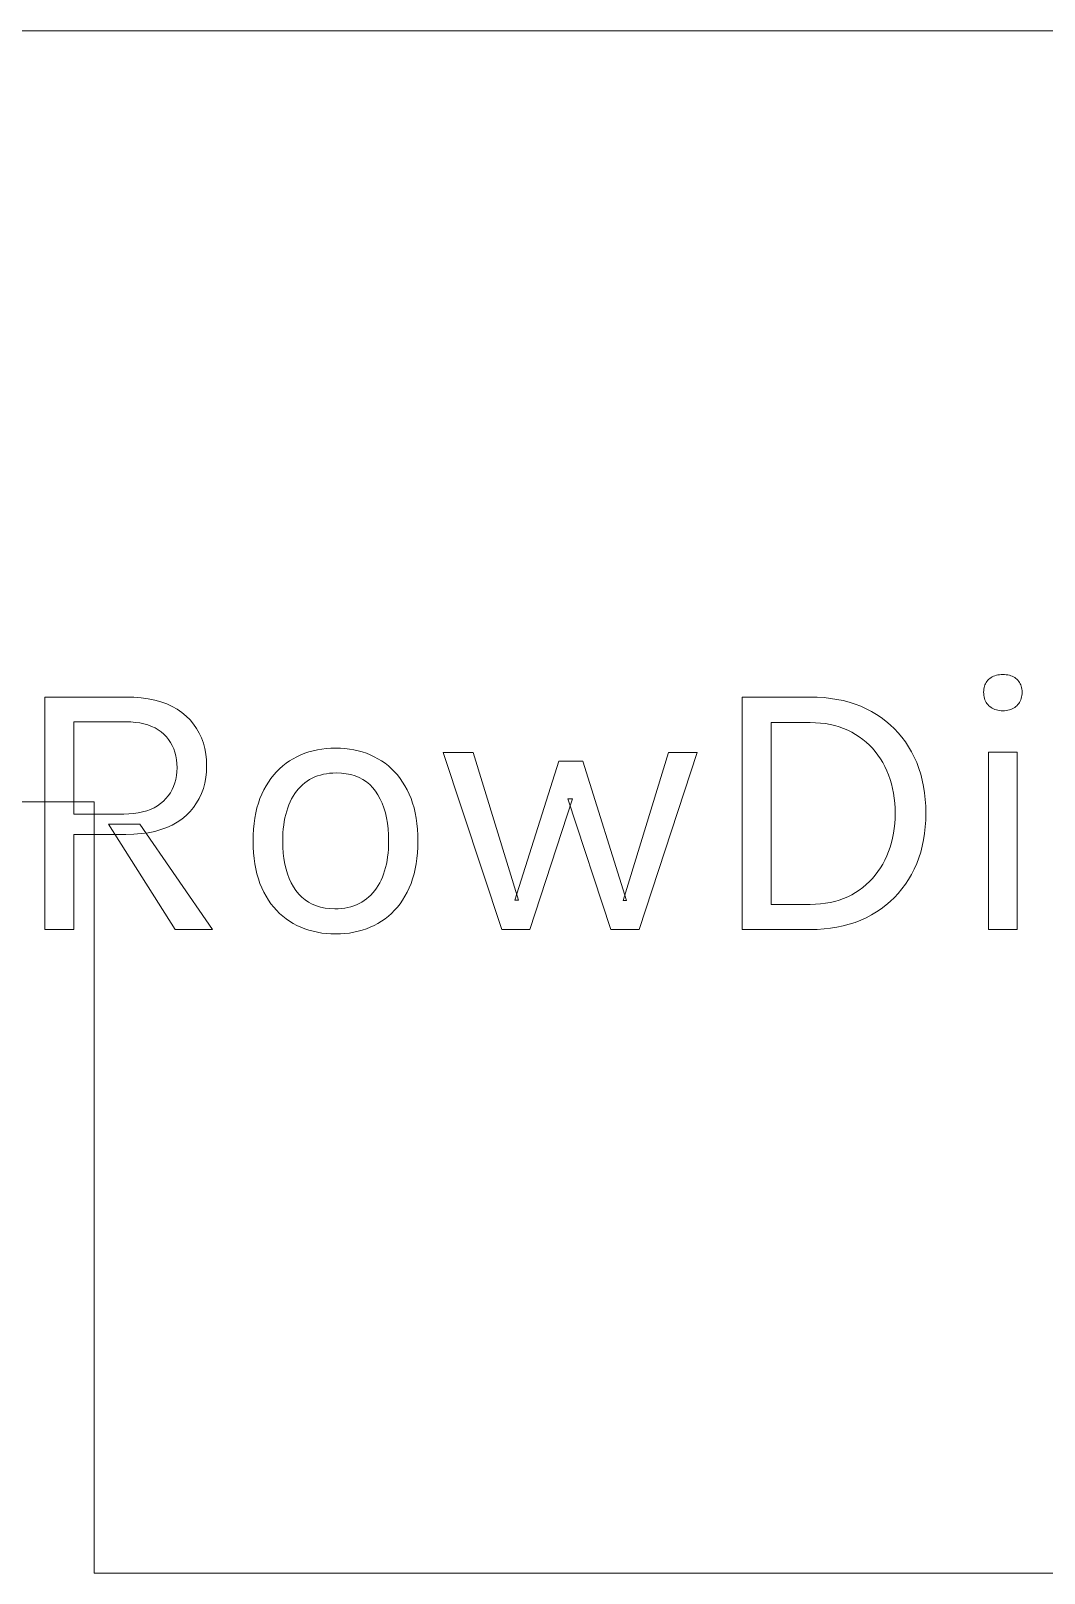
# Model space of a CAD drawing. Extents: x 3 to 513, y 3 to 383.
# Drawn here: x 294.5 to 327.3, y 297 to 347 of the extents above; entities that cross this region are included whole.
import ezdxf

# ---------------------------------------------------------------- set-up
doc = ezdxf.new("R2010")
doc.units = 0
doc.layers.get('0').update_dxf_attribs({"lineweight": 0})

msp = doc.modelspace()

# ---------------------------------------------------------------- linework, layer by layer
for p, q in [((435, 347), (225, 347)), ((325.5, 325.978), (325.535, 326.008)), ((325.535, 326.008), (325.572, 326.034)), ((325.572, 326.034), (325.612, 326.058)), ((325.612, 326.058), (325.654, 326.078)), ((325.654, 326.078), (325.698, 326.095)), ((325.698, 326.095), (325.745, 326.109)), ((325.745, 326.109), (325.794, 326.12)), ((325.794, 326.12), (325.846, 326.128)), ((325.846, 326.128), (325.9, 326.132)), ((325.9, 326.132), (325.956, 326.134)), ((325.956, 326.134), (325.956, 326.134)), ((325.956, 326.134), (326.012, 326.132)), ((326.012, 326.132), (326.066, 326.128)), ((326.066, 326.128), (326.118, 326.12)), ((326.118, 326.12), (326.167, 326.109)), ((326.167, 326.109), (326.214, 326.095)), ((326.214, 326.095), (326.258, 326.078)), ((326.258, 326.078), (326.3, 326.058)), ((326.3, 326.058), (326.34, 326.034)), ((326.34, 326.034), (326.377, 326.008)), ((326.377, 326.008), (326.412, 325.978)), ((325.332, 325.558), (325.334, 325.61)), ((325.334, 325.505), (325.332, 325.558)), ((325.332, 325.558), (325.332, 325.558)), ((325.334, 325.61), (325.339, 325.659)), ((325.339, 325.454), (325.334, 325.505)), ((325.339, 325.659), (325.347, 325.707)), ((325.347, 325.707), (325.359, 325.752)), ((325.359, 325.752), (325.374, 325.795)), ((325.374, 325.795), (325.392, 325.836)), ((325.392, 325.836), (325.414, 325.875)), ((325.414, 325.875), (325.44, 325.911)), ((325.44, 325.911), (325.468, 325.946)), ((325.468, 325.946), (325.5, 325.978)), ((326.412, 325.978), (326.444, 325.946)), ((326.444, 325.946), (326.472, 325.911)), ((326.472, 325.911), (326.498, 325.875)), ((326.498, 325.875), (326.52, 325.836)), ((326.52, 325.836), (326.538, 325.795)), ((326.538, 325.795), (326.553, 325.752)), ((326.553, 325.752), (326.565, 325.707)), ((326.565, 325.707), (326.573, 325.659)), ((326.573, 325.659), (326.578, 325.61)), ((326.578, 325.505), (326.573, 325.454)), ((326.578, 325.61), (326.58, 325.558)), ((326.58, 325.558), (326.578, 325.505)), ((326.58, 325.558), (326.58, 325.558)), ((294.906, 317.866), (294.906, 325.402)), ((294.906, 325.402), (297.534, 325.402)), ((297.534, 325.402), (297.786, 325.396)), ((297.786, 325.396), (298.025, 325.377)), ((298.025, 325.377), (298.252, 325.347)), ((298.252, 325.347), (298.466, 325.304)), ((298.466, 325.304), (298.667, 325.248)), ((298.667, 325.248), (298.856, 325.181)), ((298.856, 325.181), (299.033, 325.101)), ((299.033, 325.101), (299.197, 325.008)), ((299.197, 325.008), (299.348, 324.904)), ((317.508, 317.866), (317.508, 325.402)), ((317.508, 325.402), (319.716, 325.402)), ((319.716, 325.402), (319.941, 325.397)), ((319.941, 325.397), (320.16, 325.383)), ((320.16, 325.383), (320.373, 325.36)), ((320.373, 325.36), (320.58, 325.328)), ((320.58, 325.328), (320.781, 325.286)), ((320.781, 325.286), (320.976, 325.235)), ((320.976, 325.235), (321.165, 325.174)), ((321.165, 325.174), (321.348, 325.104)), ((321.348, 325.104), (321.525, 325.025)), ((321.525, 325.025), (321.696, 324.937)), ((325.347, 325.405), (325.339, 325.454)), ((325.359, 325.359), (325.347, 325.405)), ((325.374, 325.314), (325.359, 325.359)), ((325.392, 325.272), (325.374, 325.314)), ((325.414, 325.231), (325.392, 325.272)), ((325.44, 325.193), (325.414, 325.231)), ((325.468, 325.157), (325.44, 325.193)), ((325.5, 325.123), (325.468, 325.157)), ((325.535, 325.092), (325.5, 325.123)), ((325.572, 325.064), (325.535, 325.092)), ((325.612, 325.039), (325.572, 325.064)), ((325.654, 325.017), (325.612, 325.039)), ((325.698, 324.999), (325.654, 325.017)), ((326.258, 325.017), (326.214, 324.999)), ((326.3, 325.039), (326.258, 325.017)), ((326.34, 325.064), (326.3, 325.039)), ((326.377, 325.092), (326.34, 325.064)), ((326.412, 325.123), (326.377, 325.092)), ((326.444, 325.157), (326.412, 325.123)), ((326.472, 325.193), (326.444, 325.157)), ((326.498, 325.231), (326.472, 325.193)), ((326.52, 325.272), (326.498, 325.231)), ((326.538, 325.314), (326.52, 325.272)), ((326.553, 325.359), (326.538, 325.314)), ((326.565, 325.405), (326.553, 325.359)), ((326.573, 325.454), (326.565, 325.405)), ((295.842, 324.598), (295.842, 321.61)), ((297.534, 324.598), (295.842, 324.598)), ((295.842, 324.598), (295.842, 324.598)), ((297.692, 324.594), (297.534, 324.598)), ((297.534, 324.598), (297.534, 324.598)), ((297.843, 324.582), (297.692, 324.594)), ((297.985, 324.562), (297.843, 324.582)), ((298.12, 324.534), (297.985, 324.562)), ((298.247, 324.498), (298.12, 324.534)), ((299.348, 324.904), (299.487, 324.787)), ((299.487, 324.787), (299.613, 324.66)), ((299.613, 324.66), (299.726, 324.526)), ((299.726, 324.526), (299.825, 324.383)), ((319.716, 324.574), (318.444, 324.574)), ((318.444, 324.574), (318.444, 318.682)), ((319.884, 324.57), (319.716, 324.574)), ((319.716, 324.574), (319.716, 324.574)), ((319.716, 324.574), (319.716, 324.574)), ((320.047, 324.559), (319.884, 324.57)), ((320.206, 324.54), (320.047, 324.559)), ((320.36, 324.513), (320.206, 324.54)), ((320.509, 324.479), (320.36, 324.513)), ((321.696, 324.937), (321.86, 324.84)), ((321.86, 324.84), (322.017, 324.736)), ((322.017, 324.736), (322.166, 324.624)), ((322.166, 324.624), (322.308, 324.504)), ((322.308, 324.504), (322.442, 324.377)), ((325.745, 324.984), (325.698, 324.999)), ((325.794, 324.973), (325.745, 324.984)), ((325.846, 324.965), (325.794, 324.973)), ((325.9, 324.96), (325.846, 324.965)), ((325.956, 324.958), (325.9, 324.96)), ((326.012, 324.96), (325.956, 324.958)), ((325.956, 324.958), (325.956, 324.958)), ((325.956, 324.958), (325.956, 324.958)), ((326.066, 324.965), (326.012, 324.96)), ((326.118, 324.973), (326.066, 324.965)), ((326.167, 324.984), (326.118, 324.973)), ((326.214, 324.999), (326.167, 324.984)), ((298.367, 324.453), (298.247, 324.498)), ((298.478, 324.401), (298.367, 324.453)), ((298.582, 324.341), (298.478, 324.401)), ((298.679, 324.272), (298.582, 324.341)), ((298.767, 324.196), (298.679, 324.272)), ((298.847, 324.113), (298.767, 324.196)), ((298.919, 324.024), (298.847, 324.113)), ((298.983, 323.929), (298.919, 324.024)), ((299.825, 324.383), (299.911, 324.233)), ((299.911, 324.233), (299.984, 324.075)), ((299.984, 324.075), (300.044, 323.91)), ((320.653, 324.437), (320.509, 324.479)), ((320.793, 324.387), (320.653, 324.437)), ((320.928, 324.33), (320.793, 324.387)), ((321.058, 324.265), (320.928, 324.33)), ((321.183, 324.193), (321.058, 324.265)), ((321.303, 324.114), (321.183, 324.193)), ((321.418, 324.029), (321.303, 324.114)), ((321.527, 323.939), (321.418, 324.029)), ((322.442, 324.377), (322.568, 324.242)), ((322.568, 324.242), (322.687, 324.099)), ((322.687, 324.099), (322.798, 323.949)), ((299.038, 323.829), (298.983, 323.929)), ((299.084, 323.724), (299.038, 323.829)), ((299.122, 323.612), (299.084, 323.724)), ((299.152, 323.495), (299.122, 323.612)), ((300.044, 323.91), (300.09, 323.736)), ((300.09, 323.736), (300.123, 323.555)), ((300.123, 323.555), (300.143, 323.367)), ((303.077, 323.469), (303.203, 323.527)), ((303.203, 323.527), (303.332, 323.578)), ((303.332, 323.578), (303.465, 323.623)), ((303.465, 323.623), (303.601, 323.661)), ((303.601, 323.661), (303.74, 323.691)), ((303.74, 323.691), (303.883, 323.715)), ((303.883, 323.715), (304.029, 323.732)), ((304.029, 323.732), (304.179, 323.743)), ((304.179, 323.743), (304.332, 323.746)), ((304.332, 323.746), (304.332, 323.746)), ((304.332, 323.746), (304.484, 323.743)), ((304.484, 323.743), (304.633, 323.732)), ((304.633, 323.732), (304.778, 323.715)), ((304.778, 323.715), (304.92, 323.691)), ((304.92, 323.691), (305.059, 323.661)), ((305.059, 323.661), (305.194, 323.623)), ((305.194, 323.623), (305.326, 323.578)), ((305.326, 323.578), (305.455, 323.527)), ((305.455, 323.527), (305.581, 323.469)), ((309.714, 317.866), (307.818, 323.602)), ((307.818, 323.602), (308.79, 323.602)), ((308.79, 323.602), (310.254, 318.814)), ((313.65, 318.802), (315.114, 323.602)), ((316.05, 323.602), (314.166, 317.866)), ((315.114, 323.602), (316.05, 323.602)), ((321.63, 323.843), (321.527, 323.939)), ((321.728, 323.741), (321.63, 323.843)), ((321.819, 323.634), (321.728, 323.741)), ((321.906, 323.521), (321.819, 323.634)), ((321.987, 323.403), (321.906, 323.521)), ((322.798, 323.949), (322.902, 323.791)), ((322.902, 323.791), (322.998, 323.626)), ((322.998, 323.626), (323.086, 323.454)), ((325.488, 317.866), (325.488, 323.614)), ((325.488, 323.614), (326.424, 323.614)), ((326.424, 323.614), (326.424, 317.866)), ((299.173, 323.372), (299.152, 323.495)), ((299.186, 323.244), (299.173, 323.372)), ((299.19, 323.11), (299.186, 323.244)), ((299.186, 322.979), (299.19, 323.11)), ((299.19, 323.11), (299.19, 323.11)), ((300.143, 323.367), (300.15, 323.17)), ((300.15, 323.17), (300.143, 322.976)), ((300.15, 323.17), (300.15, 323.17)), ((302.416, 322.98), (302.513, 323.078)), ((302.513, 323.078), (302.616, 323.169)), ((302.616, 323.169), (302.724, 323.254)), ((302.724, 323.254), (302.837, 323.332)), ((302.837, 323.332), (302.955, 323.404)), ((302.955, 323.404), (303.077, 323.469)), ((305.581, 323.469), (305.703, 323.404)), ((305.703, 323.404), (305.821, 323.332)), ((305.821, 323.332), (305.934, 323.254)), ((305.934, 323.254), (306.042, 323.169)), ((306.042, 323.169), (306.144, 323.078)), ((306.144, 323.078), (306.241, 322.98)), ((310.134, 318.814), (311.562, 323.326)), ((311.562, 323.326), (312.342, 323.326)), ((312.342, 323.326), (313.758, 318.802)), ((322.062, 323.279), (321.987, 323.403)), ((322.131, 323.149), (322.062, 323.279)), ((322.194, 323.015), (322.131, 323.149)), ((322.251, 322.876), (322.194, 323.015)), ((323.086, 323.454), (323.164, 323.276)), ((323.164, 323.276), (323.234, 323.091)), ((323.234, 323.091), (323.294, 322.901)), ((299.031, 322.4), (299.08, 322.506)), ((299.08, 322.506), (299.119, 322.617)), ((299.119, 322.617), (299.15, 322.733)), ((299.15, 322.733), (299.172, 322.854)), ((299.172, 322.854), (299.186, 322.979)), ((300.09, 322.61), (300.044, 322.438)), ((300.123, 322.789), (300.09, 322.61)), ((300.143, 322.976), (300.123, 322.789)), ((302.004, 322.393), (302.076, 322.524)), ((302.076, 322.524), (302.153, 322.648)), ((302.153, 322.648), (302.236, 322.765)), ((302.236, 322.765), (302.323, 322.876)), ((302.323, 322.876), (302.416, 322.98)), ((303.258, 322.559), (303.19, 322.494)), ((303.329, 322.619), (303.258, 322.559)), ((303.405, 322.675), (303.329, 322.619)), ((303.484, 322.726), (303.405, 322.675)), ((303.567, 322.771), (303.484, 322.726)), ((303.653, 322.811), (303.567, 322.771)), ((303.743, 322.846), (303.653, 322.811)), ((303.836, 322.875), (303.743, 322.846)), ((303.933, 322.899), (303.836, 322.875)), ((304.034, 322.918), (303.933, 322.899)), ((304.137, 322.931), (304.034, 322.918)), ((304.245, 322.939), (304.137, 322.931)), ((304.356, 322.942), (304.245, 322.939)), ((304.52, 322.936), (304.356, 322.942)), ((304.356, 322.942), (304.356, 322.942)), ((304.675, 322.918), (304.52, 322.936)), ((304.823, 322.889), (304.675, 322.918)), ((304.962, 322.847), (304.823, 322.889)), ((305.092, 322.794), (304.962, 322.847)), ((305.215, 322.729), (305.092, 322.794)), ((305.329, 322.652), (305.215, 322.729)), ((305.435, 322.564), (305.329, 322.652)), ((305.533, 322.463), (305.435, 322.564)), ((306.241, 322.98), (306.334, 322.876)), ((306.334, 322.876), (306.421, 322.765)), ((306.421, 322.765), (306.503, 322.648)), ((306.503, 322.648), (306.579, 322.524)), ((306.579, 322.524), (306.651, 322.393)), ((322.301, 322.734), (322.251, 322.876)), ((322.344, 322.588), (322.301, 322.734)), ((322.381, 322.439), (322.344, 322.588)), ((323.294, 322.901), (323.344, 322.705)), ((323.344, 322.705), (323.386, 322.503)), ((323.386, 322.503), (323.418, 322.295)), ((293.5, 322.001), (296.5, 322.001)), ((296.5, 322.001), (296.5, 297)), ((298.657, 321.948), (298.749, 322.027)), ((298.749, 322.027), (298.833, 322.113)), ((298.833, 322.113), (298.908, 322.204)), ((298.908, 322.204), (298.974, 322.3)), ((298.974, 322.3), (299.031, 322.4)), ((299.911, 322.117), (299.825, 321.968)), ((299.984, 322.274), (299.911, 322.117)), ((300.044, 322.438), (299.984, 322.274)), ((301.827, 321.963), (301.879, 322.113)), ((301.879, 322.113), (301.938, 322.256)), ((301.938, 322.256), (302.004, 322.393)), ((302.859, 322.01), (302.817, 321.913)), ((302.905, 322.102), (302.859, 322.01)), ((302.954, 322.189), (302.905, 322.102)), ((303.008, 322.273), (302.954, 322.189)), ((303.065, 322.351), (303.008, 322.273)), ((303.125, 322.425), (303.065, 322.351)), ((303.19, 322.494), (303.125, 322.425)), ((305.622, 322.351), (305.533, 322.463)), ((305.703, 322.228), (305.622, 322.351)), ((305.775, 322.097), (305.703, 322.228)), ((305.839, 321.957), (305.775, 322.097)), ((306.651, 322.393), (306.717, 322.256)), ((306.717, 322.256), (306.775, 322.113)), ((306.775, 322.113), (306.827, 321.963)), ((312.006, 322.102), (310.626, 317.866)), ((313.254, 317.866), (311.862, 322.102)), ((311.862, 322.102), (312.006, 322.102)), ((322.411, 322.285), (322.381, 322.439)), ((322.434, 322.128), (322.411, 322.285)), ((322.451, 321.967), (322.434, 322.128)), ((323.418, 322.295), (323.442, 322.08)), ((323.442, 322.08), (323.455, 321.86)), ((295.842, 321.61), (297.462, 321.61)), ((297.462, 321.61), (297.627, 321.614)), ((297.627, 321.614), (297.784, 321.627)), ((297.784, 321.627), (297.933, 321.648)), ((297.933, 321.648), (298.074, 321.677)), ((298.074, 321.677), (298.207, 321.714)), ((298.207, 321.714), (298.331, 321.76)), ((298.331, 321.76), (298.448, 321.814)), ((298.448, 321.814), (298.556, 321.877)), ((298.556, 321.877), (298.657, 321.948)), ((299.487, 321.565), (299.348, 321.448)), ((299.613, 321.692), (299.487, 321.565)), ((299.726, 321.826), (299.613, 321.692)), ((299.825, 321.968), (299.726, 321.826)), ((301.712, 321.475), (301.743, 321.644)), ((301.743, 321.644), (301.781, 321.806)), ((301.781, 321.806), (301.827, 321.963)), ((302.714, 321.599), (302.688, 321.487)), ((302.745, 321.707), (302.714, 321.599)), ((302.779, 321.812), (302.745, 321.707)), ((302.817, 321.913), (302.779, 321.812)), ((305.895, 321.809), (305.839, 321.957)), ((305.942, 321.651), (305.895, 321.809)), ((305.98, 321.485), (305.942, 321.651)), ((306.827, 321.963), (306.872, 321.806)), ((306.872, 321.806), (306.91, 321.644)), ((306.91, 321.644), (306.941, 321.475)), ((322.461, 321.803), (322.451, 321.967)), ((322.464, 321.634), (322.461, 321.803)), ((322.461, 321.467), (322.464, 321.634)), ((322.464, 321.634), (322.464, 321.634)), ((323.455, 321.86), (323.46, 321.634)), ((323.46, 321.634), (323.455, 321.41)), ((323.46, 321.634), (323.46, 321.634)), ((299.13, 317.866), (296.97, 321.286)), ((296.97, 321.286), (297.99, 321.286)), ((297.99, 321.286), (300.342, 317.866)), ((298.252, 321.005), (298.025, 320.975)), ((298.466, 321.048), (298.252, 321.005)), ((298.667, 321.104), (298.466, 321.048)), ((298.856, 321.171), (298.667, 321.104)), ((299.033, 321.251), (298.856, 321.171)), ((299.197, 321.344), (299.033, 321.251)), ((299.348, 321.448), (299.197, 321.344)), ((301.659, 320.929), (301.67, 321.117)), ((301.67, 321.117), (301.687, 321.299)), ((301.687, 321.299), (301.712, 321.475)), ((302.624, 321), (302.618, 320.869)), ((302.634, 321.127), (302.624, 321)), ((302.648, 321.251), (302.634, 321.127)), ((302.666, 321.371), (302.648, 321.251)), ((302.688, 321.487), (302.666, 321.371)), ((306.01, 321.31), (305.98, 321.485)), ((306.031, 321.127), (306.01, 321.31)), ((306.044, 320.935), (306.031, 321.127)), ((306.941, 321.475), (306.965, 321.299)), ((306.965, 321.299), (306.982, 321.117)), ((306.982, 321.117), (306.993, 320.929)), ((322.411, 320.986), (322.434, 321.142)), ((322.434, 321.142), (322.451, 321.303)), ((322.451, 321.303), (322.461, 321.467)), ((323.442, 321.192), (323.418, 320.98)), ((323.455, 321.41), (323.442, 321.192)), ((297.534, 320.95), (295.842, 320.95)), ((295.842, 320.95), (295.842, 317.866)), ((297.786, 320.956), (297.534, 320.95)), ((297.534, 320.95), (297.534, 320.95)), ((298.025, 320.975), (297.786, 320.956)), ((301.656, 320.734), (301.659, 320.929)), ((301.659, 320.54), (301.656, 320.734)), ((301.656, 320.734), (301.656, 320.734)), ((301.67, 320.353), (301.659, 320.54)), ((302.618, 320.869), (302.616, 320.734)), ((302.616, 320.734), (302.616, 320.734)), ((302.616, 320.734), (302.62, 320.535)), ((302.62, 320.535), (302.633, 320.345)), ((306.04, 320.47), (306.046, 320.6)), ((306.048, 320.734), (306.044, 320.935)), ((306.046, 320.6), (306.048, 320.734)), ((306.048, 320.734), (306.048, 320.734)), ((306.993, 320.54), (306.982, 320.353)), ((306.993, 320.929), (306.996, 320.734)), ((306.996, 320.734), (306.993, 320.54)), ((306.996, 320.734), (306.996, 320.734)), ((322.251, 320.394), (322.301, 320.536)), ((322.301, 320.536), (322.344, 320.683)), ((322.344, 320.683), (322.381, 320.832)), ((322.381, 320.832), (322.411, 320.986)), ((323.344, 320.572), (323.294, 320.377)), ((323.386, 320.773), (323.344, 320.572)), ((323.418, 320.98), (323.386, 320.773)), ((301.687, 320.172), (301.67, 320.353)), ((301.712, 319.997), (301.687, 320.172)), ((302.633, 320.345), (302.655, 320.164)), ((302.655, 320.164), (302.685, 319.99)), ((305.976, 319.987), (305.998, 320.103)), ((305.998, 320.103), (306.016, 320.221)), ((306.016, 320.221), (306.03, 320.344)), ((306.03, 320.344), (306.04, 320.47)), ((306.965, 320.172), (306.941, 319.997)), ((306.982, 320.353), (306.965, 320.172)), ((322.062, 319.988), (322.131, 320.119)), ((322.131, 320.119), (322.194, 320.255)), ((322.194, 320.255), (322.251, 320.394)), ((323.164, 320.004), (323.086, 319.826)), ((323.234, 320.188), (323.164, 320.004)), ((323.294, 320.377), (323.234, 320.188)), ((301.743, 319.828), (301.712, 319.997)), ((301.781, 319.666), (301.743, 319.828)), ((301.827, 319.509), (301.781, 319.666)), ((301.879, 319.359), (301.827, 319.509)), ((302.685, 319.99), (302.723, 319.826)), ((302.723, 319.826), (302.77, 319.669)), ((302.77, 319.669), (302.826, 319.522)), ((302.826, 319.522), (302.891, 319.382)), ((305.805, 319.468), (305.847, 319.564)), ((305.847, 319.564), (305.885, 319.664)), ((305.885, 319.664), (305.919, 319.768)), ((305.919, 319.768), (305.95, 319.876)), ((305.95, 319.876), (305.976, 319.987)), ((306.827, 319.509), (306.775, 319.359)), ((306.872, 319.666), (306.827, 319.509)), ((306.91, 319.828), (306.872, 319.666)), ((306.941, 319.997), (306.91, 319.828)), ((321.63, 319.419), (321.728, 319.521)), ((321.728, 319.521), (321.819, 319.629)), ((321.819, 319.629), (321.906, 319.743)), ((321.906, 319.743), (321.987, 319.863)), ((321.987, 319.863), (322.062, 319.988)), ((322.998, 319.654), (322.902, 319.489)), ((323.086, 319.826), (322.998, 319.654)), ((301.938, 319.216), (301.879, 319.359)), ((302.004, 319.078), (301.938, 319.216)), ((302.076, 318.947), (302.004, 319.078)), ((302.891, 319.382), (302.963, 319.251)), ((302.963, 319.251), (303.045, 319.129)), ((303.045, 319.129), (303.135, 319.017)), ((303.135, 319.017), (303.233, 318.916)), ((305.473, 318.985), (305.538, 319.055)), ((305.538, 319.055), (305.599, 319.128)), ((305.599, 319.128), (305.656, 319.206)), ((305.656, 319.206), (305.709, 319.289)), ((305.709, 319.289), (305.759, 319.376)), ((305.759, 319.376), (305.805, 319.468)), ((306.651, 319.078), (306.579, 318.947)), ((306.717, 319.216), (306.651, 319.078)), ((306.775, 319.359), (306.717, 319.216)), ((321.058, 318.993), (321.183, 319.066)), ((321.183, 319.066), (321.303, 319.146)), ((321.303, 319.146), (321.418, 319.231)), ((321.418, 319.231), (321.527, 319.322)), ((321.527, 319.322), (321.63, 319.419)), ((322.568, 319.037), (322.442, 318.902)), ((322.687, 319.18), (322.568, 319.037)), ((322.798, 319.331), (322.687, 319.18)), ((322.902, 319.489), (322.798, 319.331)), ((302.153, 318.822), (302.076, 318.947)), ((302.236, 318.704), (302.153, 318.822)), ((302.323, 318.593), (302.236, 318.704)), ((302.416, 318.488), (302.323, 318.593)), ((303.233, 318.916), (303.339, 318.828)), ((303.339, 318.828), (303.453, 318.751)), ((303.453, 318.751), (303.575, 318.686)), ((303.575, 318.686), (303.706, 318.633)), ((303.706, 318.633), (303.844, 318.591)), ((303.844, 318.591), (303.991, 318.562)), ((303.991, 318.562), (304.145, 318.544)), ((304.145, 318.544), (304.308, 318.538)), ((304.308, 318.538), (304.418, 318.541)), ((304.308, 318.538), (304.308, 318.538)), ((304.308, 318.538), (304.308, 318.538)), ((304.418, 318.541), (304.524, 318.549)), ((304.524, 318.549), (304.628, 318.562)), ((304.628, 318.562), (304.728, 318.581)), ((304.728, 318.581), (304.824, 318.605)), ((304.824, 318.605), (304.917, 318.634)), ((304.917, 318.634), (305.007, 318.669)), ((305.007, 318.669), (305.093, 318.709)), ((305.093, 318.709), (305.176, 318.754)), ((305.176, 318.754), (305.256, 318.805)), ((305.256, 318.805), (305.332, 318.861)), ((305.332, 318.861), (305.404, 318.921)), ((305.404, 318.921), (305.473, 318.985)), ((306.334, 318.593), (306.241, 318.488)), ((306.421, 318.704), (306.334, 318.593)), ((306.503, 318.822), (306.421, 318.704)), ((306.579, 318.947), (306.503, 318.822)), ((310.254, 318.814), (310.134, 318.814)), ((313.758, 318.802), (313.65, 318.802)), ((318.444, 318.682), (319.716, 318.682)), ((319.716, 318.682), (319.884, 318.686)), ((319.884, 318.686), (320.047, 318.697)), ((320.047, 318.697), (320.206, 318.717)), ((320.206, 318.717), (320.36, 318.743)), ((320.36, 318.743), (320.509, 318.778)), ((320.509, 318.778), (320.653, 318.82)), ((320.653, 318.82), (320.793, 318.87)), ((320.793, 318.87), (320.928, 318.928)), ((320.928, 318.928), (321.058, 318.993)), ((322.017, 318.54), (321.86, 318.435)), ((322.166, 318.653), (322.017, 318.54)), ((322.308, 318.774), (322.166, 318.653)), ((322.442, 318.902), (322.308, 318.774)), ((302.513, 318.39), (302.416, 318.488)), ((302.616, 318.299), (302.513, 318.39)), ((302.724, 318.214), (302.616, 318.299)), ((302.837, 318.136), (302.724, 318.214)), ((302.955, 318.064), (302.837, 318.136)), ((303.077, 317.999), (302.955, 318.064)), ((305.703, 318.064), (305.581, 317.999)), ((305.821, 318.136), (305.703, 318.064)), ((305.934, 318.214), (305.821, 318.136)), ((306.042, 318.299), (305.934, 318.214)), ((306.144, 318.39), (306.042, 318.299)), ((306.241, 318.488), (306.144, 318.39)), ((320.976, 318.036), (320.781, 317.984)), ((321.165, 318.097), (320.976, 318.036)), ((321.348, 318.167), (321.165, 318.097)), ((321.525, 318.248), (321.348, 318.167)), ((321.696, 318.337), (321.525, 318.248)), ((321.86, 318.435), (321.696, 318.337)), ((295.842, 317.866), (294.906, 317.866)), ((295.842, 317.866), (295.842, 317.866)), ((300.342, 317.866), (299.13, 317.866)), ((300.342, 317.866), (300.342, 317.866)), ((303.203, 317.941), (303.077, 317.999)), ((303.332, 317.89), (303.203, 317.941)), ((303.465, 317.845), (303.332, 317.89)), ((303.601, 317.808), (303.465, 317.845)), ((303.74, 317.777), (303.601, 317.808)), ((303.883, 317.753), (303.74, 317.777)), ((304.029, 317.736), (303.883, 317.753)), ((304.179, 317.725), (304.029, 317.736)), ((304.332, 317.722), (304.179, 317.725)), ((304.484, 317.725), (304.332, 317.722)), ((304.332, 317.722), (304.332, 317.722)), ((304.332, 317.722), (304.332, 317.722)), ((304.633, 317.736), (304.484, 317.725)), ((304.778, 317.753), (304.633, 317.736)), ((304.92, 317.777), (304.778, 317.753)), ((305.059, 317.808), (304.92, 317.777)), ((305.194, 317.845), (305.059, 317.808)), ((305.326, 317.89), (305.194, 317.845)), ((305.455, 317.941), (305.326, 317.89)), ((305.581, 317.999), (305.455, 317.941)), ((310.626, 317.866), (309.714, 317.866)), ((309.714, 317.866), (309.714, 317.866)), ((314.166, 317.866), (313.254, 317.866)), ((319.716, 317.866), (317.508, 317.866)), ((317.508, 317.866), (317.508, 317.866)), ((319.941, 317.871), (319.716, 317.866)), ((319.716, 317.866), (319.716, 317.866)), ((320.16, 317.885), (319.941, 317.871)), ((320.373, 317.908), (320.16, 317.885)), ((320.58, 317.941), (320.373, 317.908)), ((320.781, 317.984), (320.58, 317.941)), ((326.424, 317.866), (325.488, 317.866)), ((326.424, 317.866), (326.424, 317.866)), ((296.5, 297), (363.5, 297))]:
    msp.add_line(p, q)

doc.saveas('drawing.dxf')
